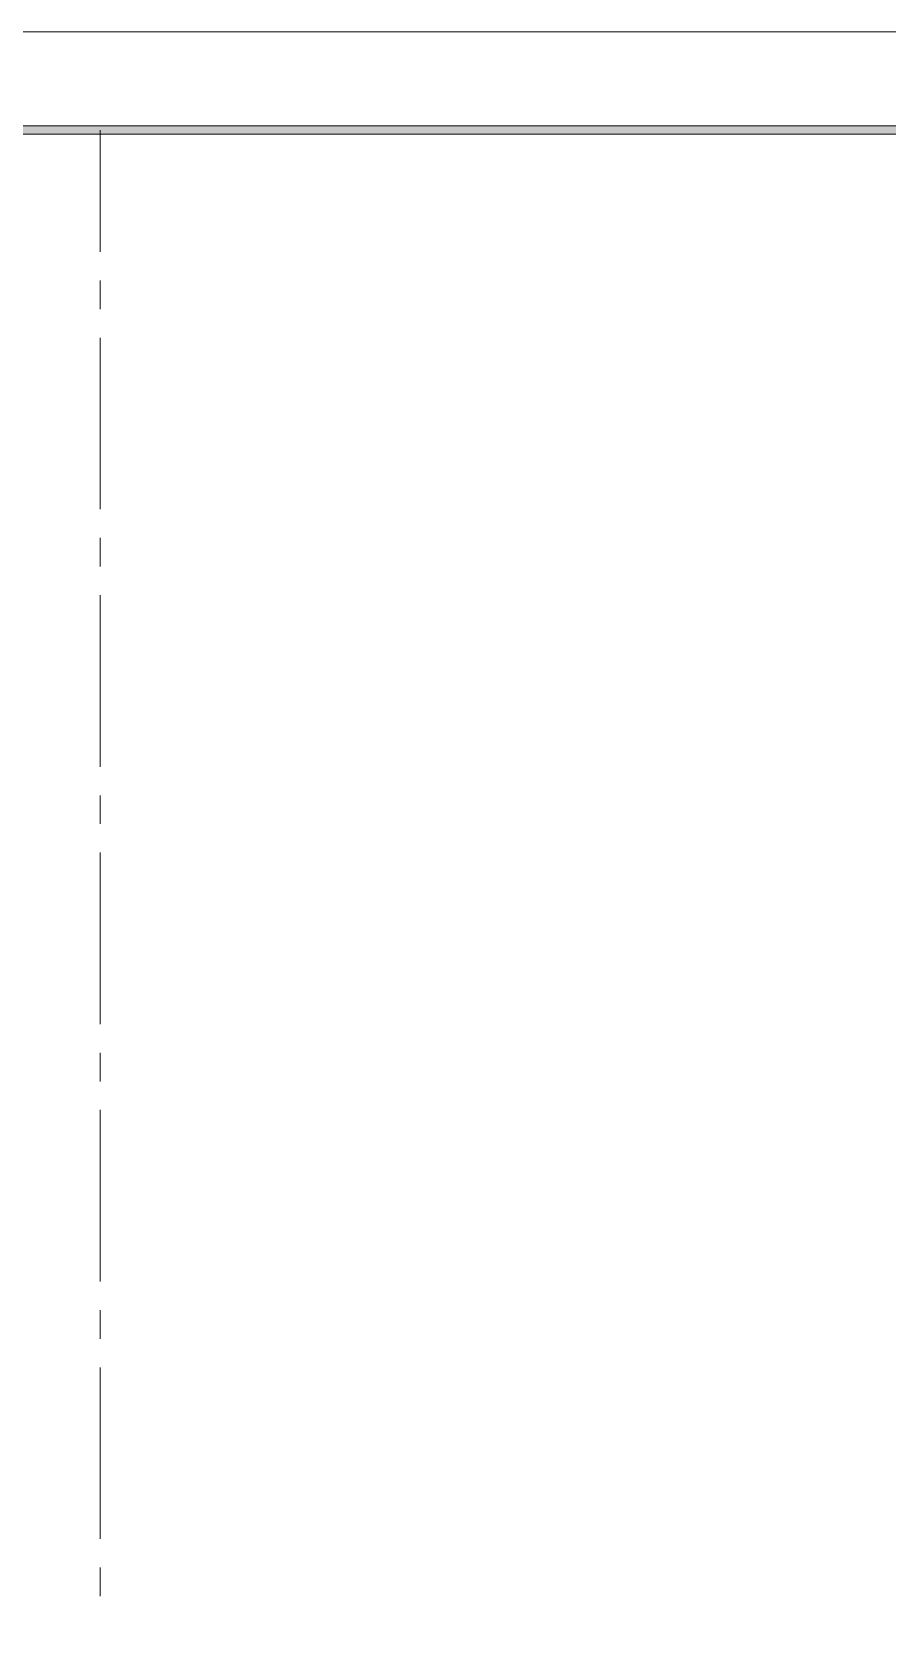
# Model space of a CAD drawing. Header units: millimetres. Extents: x 803 to 707111, y 130 to 2706464.
# Drawn here: x 679067 to 689512, y 2687046 to 2706464 of the extents above; entities that cross this region are included whole.
import ezdxf

# ---------------------------------------------------------------- set-up
doc = ezdxf.new("R2010")
doc.units = ezdxf.units.MM

msp = doc.modelspace()

# ---------------------------------------------------------------- hatches: boundary and pattern name
h = msp.add_hatch(color=0)
h.dxf.hatch_style = 2
h.paths.add_polyline_path([(705961, 2705314), (705861, 2705214), (609249, 2705214), (609149, 2705314)])

# ---------------------------------------------------------------- linework, layer by layer
at = {"color": 0, "lineweight": 0}
for points in [[(707111, 2635190), (707111, 2706464), (606199, 2706464), (606199, 2635190)], [(705961, 2705314), (705861, 2705214), (609249, 2705214), (609149, 2705314)]]:
    msp.add_lwpolyline(points, close=True, dxfattribs=at)
for points in [[(679903, 2705264), (679903, 2703777)], [(679903, 2703427), (679903, 2703078)], [(679903, 2702729), (679903, 2700634)], [(679903, 2700285), (679903, 2699935)], [(679903, 2699586), (679903, 2697491)], [(679903, 2697141), (679903, 2696792)], [(679903, 2696443), (679903, 2694348)], [(679903, 2693999), (679903, 2693649)], [(679903, 2693300), (679903, 2691205)], [(679903, 2690856), (679903, 2690506)], [(679903, 2690157), (679903, 2688062)], [(679903, 2687712), (679903, 2687363)]]:
    msp.add_lwpolyline(points, dxfattribs=at)

doc.saveas('drawing.dxf')
